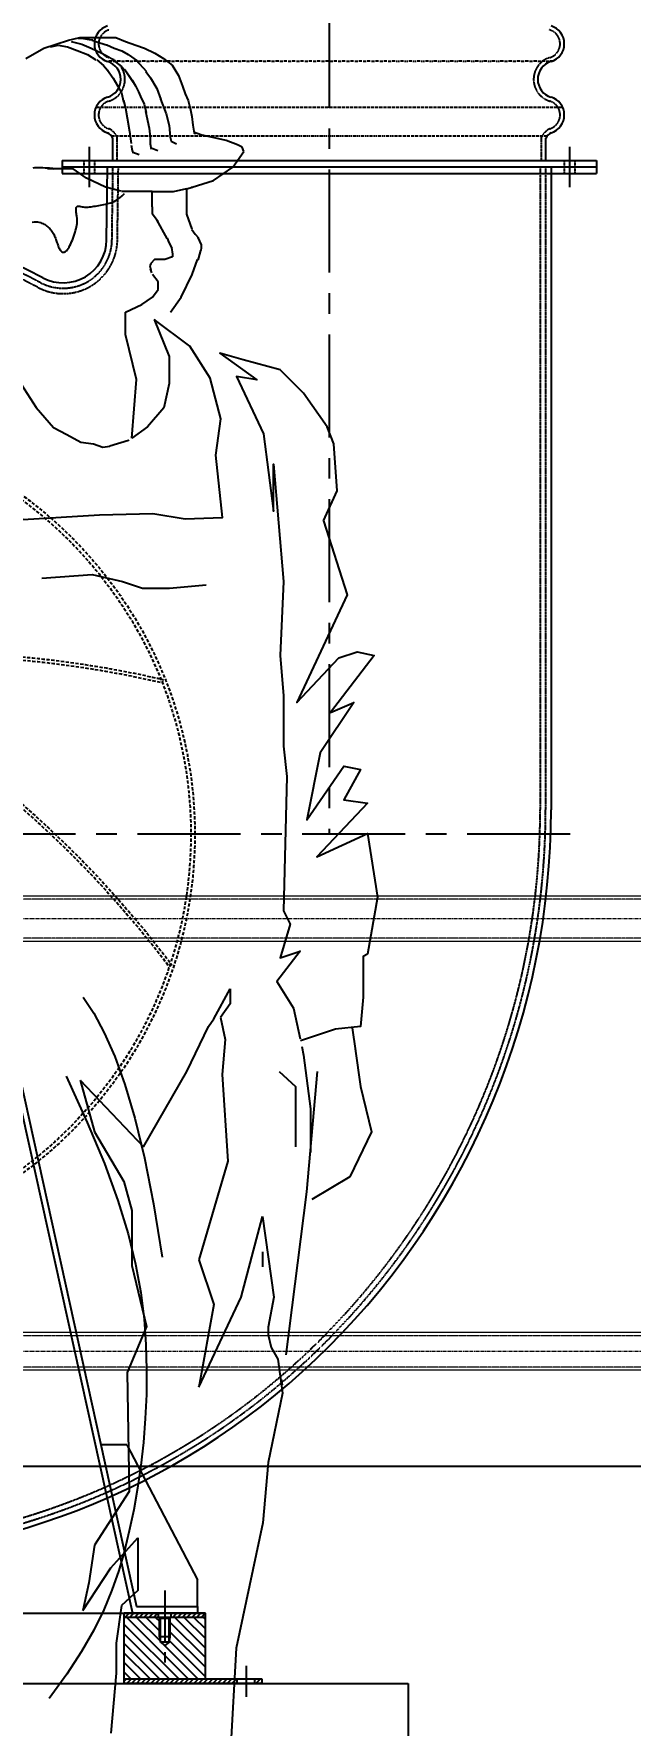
# Model space of a CAD drawing. Header units: millimetres. Extents: x -243837 to -5443, y 40 to 285140.
# Drawn here: x -106671 to -106120, y 116500 to 118063 of the extents above; entities that cross this region are included whole.
import ezdxf

# ---------------------------------------------------------------- set-up
doc = ezdxf.new("R2010")
doc.units = ezdxf.units.MM
for name, pattern in [('CENTER', [50.8, 31.75, -6.35, 6.35, -6.35]), ('DASHED', [0.75, 0.5, -0.25]), ('DIVIDE', [1.25, 0.5, -0.25, 0, -0.25, 0, -0.25]), ('HIDDEN2', [0.1875, 0.125, -0.0625])]:
    doc.linetypes.add(name, pattern=pattern)
for name, color, linetype in [('DAS', 3, 'DASHED'), ('M_CENTERLINE', 4, 'CENTER'), ('M_HATCH', 8, 'Continuous'), ('M_HID', 3, 'HIDDEN2'), ('M_SURROUND', 8, 'DIVIDE'), ('M_VIS', 2, 'Continuous'), ('MISC', 7, 'Continuous'), ('object', 4, 'Continuous')]:
    doc.layers.add(name, color=color, linetype=linetype)
for name, color, linetype, lineweight in [('DIM', 1, 'Continuous', 9), ('OD-44.45NB PIPE', 30, 'Continuous', 13), ('R-OBJECT', 2, 'Continuous', 20)]:
    doc.layers.add(name, color=color, linetype=linetype, lineweight=lineweight)
doc.styles.add('KA', font='romans.shx', dxfattribs={"width": 0.7})
doc.dimstyles.new('rakesh', dxfattribs={"dimscale": 160, "dimtxt": 2.5, "dimasz": 1, "dimexe": 0.8, "dimexo": 0.8, "dimgap": 1, "dimtad": 1, "dimdec": 0, "dimzin": 0, "dimdsep": 46, "dimtxsty": 'KA', "dimblk": 'OBLIQUE', "dimcen": 1.5, "dimclrd": 1, "dimclre": 1, "dimclrt": 2, "dimadec": 0, "dimazin": 0, "dimtfac": 1, "dimtdec": 0, "dimtmove": 0, "dimatfit": 2, "dimfxl": 0, "dimtolj": 1, "dimtzin": 0, "dimlwd": -1, "dimlwe": -1, "dimarcsym": 1})

# ---------------------------------------------------------------- blocks, each defined once
blk = doc.blocks.new('MAN1')
at = {"layer": 'MISC'}
for p, q in [((-83.1, 1793.4), (-66.4, 1803.1)), ((-66.4, 1803.1), (-43.6, 1810.4)), ((-60.3, 1804.3), (-53.3, 1805.6)), ((-53.3, 1805.6), (-44.5, 1804.3)), ((-44.5, 1804.3), (-35.7, 1800.7)), ((-43.6, 1810.4), (-33.1, 1812.8)), ((-41, 1809.2), (-31.3, 1806.8)), ((-35.7, 1800.7), (-26, 1797.1)), ((-33.1, 1812.8), (-18.2, 1812.8)), ((-31.3, 1806.8), (-22.5, 1803.1)), ((-22.5, 1803.1), (-12.9, 1798.3)), ((-21.7, 1810.4), (-14.6, 1808)), ((-18.2, 1812.8), (0.3, 1812.8)), ((-14.6, 1808), (-7.6, 1805.6)), ((0.3, 1812.8), (9.1, 1809.2)), ((9.1, 1809.2), (18.7, 1805.6)), ((18.7, 1805.6), (26.6, 1803.1)), ((26.6, 1803.1), (36.3, 1798.3)), ((-26, 1797.1), (-18.2, 1792.2)), ((-12.9, 1798.3), (-5.9, 1794.6)), ((-3.6, 1792.8), (0.4, 1789.8)), ((0.4, 1789.8), (5.3, 1786)), ((5.3, 1786), (8.1, 1783)), ((8.1, 1783), (9, 1782.2)), ((8.2, 1783.7), (16.1, 1771.6)), ((18.7, 1792.2), (28.4, 1781.3)), ((36.3, 1798.3), (44.2, 1793.4)), ((44.2, 1793.4), (52.1, 1787.3)), ((52.1, 1787.3), (58.2, 1777.6)), ((-7.6, 1782.5), (-2.4, 1775.2)), ((-2.4, 1775.2), (2, 1767.9)), ((2, 1767.9), (5.5, 1761.8)), ((9, 1782.2), (12.7, 1777.1)), ((12.7, 1777.1), (15.4, 1773.3)), ((15.4, 1773.3), (18.2, 1768.2)), ((18.2, 1768.2), (21, 1762.7)), ((58.2, 1777.6), (61.7, 1767.9)), ((61.7, 1767.9), (64.3, 1760.6)), ((5.5, 1761.8), (7.3, 1753.3)), ((21, 1762.7), (23.1, 1758.4)), ((23.1, 1758.4), (26.2, 1751.2)), ((41.5, 1755.8), (46.8, 1742.4)), ((64.3, 1760.6), (67, 1754.6)), ((67, 1754.6), (68.7, 1748.5)), ((26.2, 1751.2), (28.3, 1743.6)), ((27.5, 1744.8), (31, 1729.1)), ((46.8, 1742.4), (49.4, 1731.5)), ((31, 1729.1), (31.9, 1720.6)), ((31.9, 1720.6), (31.9, 1714.5)), ((49.4, 1731.5), (50.3, 1720.6)), ((50.3, 1720.6), (51.2, 1716.9)), ((78.8, 1722.9), (72.9, 1724.9)), ((102.3, 1717.6), (78.8, 1722.9)), ((14.3, 1713.3), (15.2, 1708.4)), ((15.2, 1708.4), (16.1, 1706)), ((31.9, 1714.5), (32.7, 1709.6)), ((51.2, 1716.9), (56.4, 1714.5)), ((112.6, 1713.5), (102.3, 1717.6)), ((108.2, 1693), (118.5, 1707.3)), ((117.1, 1711.4), (112.6, 1713.5)), ((118.5, 1707.3), (117.1, 1711.4)), ((-55, 1691.4), (-62.9, 1691.4)), ((-39.2, 1691.4), (-55, 1691.4)), ((-26.9, 1682.9), (-39.2, 1691.4)), ((90.4, 1680.7), (108.2, 1693)), ((-9.4, 1674.4), (-26.9, 1682.9)), ((4.7, 1670.8), (-9.4, 1674.4)), ((53.4, 1670.5), (65.7, 1673.3)), ((65.7, 1672.8), (90.4, 1680.7)), ((69.9, 1674.3), (71.2, 1674.6)), ((10.5, 1670.3), (5.5, 1670.3)), ((33.7, 1670.3), (10.5, 1670.3)), ((33.7, 1670.5), (53.4, 1670.5)), ((33.7, 1656.4), (33.7, 1670.3)), ((65.7, 1649.4), (65.7, 1672.8)), ((65.7, 1663.3), (65.7, 1663.3)), ((34.2, 1649.4), (34.2, 1656.4)), ((39.3, 1642.5), (34.2, 1649.4)), ((37.7, 1644.1), (47.3, 1627.1)), ((70.8, 1635.5), (65.7, 1649.4)), ((47.5, 1627.2), (49.3, 1623.3)), ((49.3, 1623.3), (51.8, 1618.1)), ((51.7, 1618.6), (52.6, 1612.5)), ((52.6, 1612.5), (52.6, 1610.1)), ((32.4, 1604), (31.5, 1601.6)), ((31.5, 1601.6), (32.4, 1597.9)), ((35.9, 1607.6), (32.4, 1604)), ((38.5, 1607.6), (35.9, 1607.6)), ((45.6, 1607.6), (38.5, 1607.6)), ((52.6, 1610.1), (45.6, 1607.6)), ((70.8, 1593.8), (75.8, 1607.7)), ((39.3, 1586.8), (34.2, 1593.8)), ((34.2, 1572.9), (39.3, 1579.9)), ((39.3, 1579.9), (39.3, 1586.8)), ((60.7, 1572.9), (70.8, 1593.8)), ((9.1, 1559), (24.2, 1566)), ((24.2, 1566), (34.2, 1572.9)), ((50.7, 1559), (60.7, 1572.9)), ((9.1, 1552.1), (9.1, 1559)), ((9.1, 1538.2), (9.1, 1552.1)), ((19.2, 1496.5), (9.1, 1538.2)), ((14.8, 1442.4), (19.2, 1496.5)), ((90.9, 905.5), (105.9, 933.3)), ((105.9, 933.3), (105.9, 919.4)), ((105.9, 919.4), (96.9, 906.9)), ((65.7, 856.8), (85.8, 898.5)), ((85.8, 898.5), (90.9, 905.5)), ((96.9, 906.9), (101.1, 886.3)), ((222.2, 875.8), (219, 897.3)), ((101.1, 886.3), (98.4, 854.2)), ((221.5, 877.7), (226.5, 842.9)), ((-32.7, 848.8), (-19.7, 801.2)), ((-32.7, 848.8), (25.8, 787.2)), ((25.8, 787.2), (65.7, 856.8)), ((98.4, 854.2), (103.8, 773.8)), ((151.1, 856.8), (166.2, 842.9)), ((186.3, 856.8), (176.3, 745.6)), ((166.2, 842.9), (166.2, 815.1)), ((226.5, 842.9), (236.6, 801.2)), ((166.2, 815.1), (166.2, 787.3)), ((-19.7, 801.2), (7.5, 755)), ((236.6, 801.2), (216.5, 759.5)), ((103.8, 773.8), (77, 682.7)), ((7.5, 755), (15.1, 728.3)), ((216.5, 759.5), (181.3, 738.6)), ((176.3, 745.6), (157.3, 595)), ((15.1, 728.3), (15.1, 677.4)), ((116, 648.2), (135.9, 722.9)), ((135.9, 722.9), (146.1, 648.2)), ((136.1, 676.1), (136.1, 690)), ((136.1, 690), (136.1, 690)), ((15.1, 677.4), (28.5, 621.1)), ((77, 682.7), (90.9, 641.3)), ((77, 564.9), (116, 648.2)), ((90.9, 641.3), (77, 564.9)), ((146.1, 648.2), (141.1, 620.4)), ((28.5, 621.1), (10.5, 578.7)), ((141.1, 620.4), (141.1, 613.5)), ((141.1, 613.5), (143.9, 601.8)), ((143.9, 601.8), (150, 591)), ((10.5, 578.7), (12.4, 468.4)), ((150, 591), (154.3, 559.5)), ((152.9, 572.4), (153.8, 567.1)), ((154.3, 559.5), (141.1, 495.3)), ((141.1, 495.3), (136.1, 439.7)), ((12.4, 468.4), (-19.7, 418.8)), ((136.1, 439.7), (111.5, 323.7)), ((-4.6, 398), (20.5, 425.8)), ((20.5, 425.8), (20.5, 377.1)), ((-19.7, 418.8), (-24.7, 384.1)), ((-30.4, 358.5), (-4.6, 398)), ((-24.7, 384.1), (-30.4, 358.5)), ((20.5, 377.1), (5.5, 363.2)), ((5.5, 363.2), (0.4, 328.4)), ((0.4, 328.4), (0.4, 300.6)), ((111.5, 323.7), (106.2, 229.9)), ((0.4, 300.6), (-4.6, 245))]:
    blk.add_line(p, q, dxfattribs=at)
for points in [[(-35.1, 1812.3), (-29.6, 1811.8), (-24.4, 1811), (-21, 1810.6)], [(-8.2, 1805.9), (-1.4, 1802.9), (5.6, 1800.4), (11.5, 1797), (20, 1791.1)], [(-17.3, 1792.3), (-11.2, 1786.8), (-7.5, 1782.6), (-6.9, 1781.3)], [(28, 1781.3), (32.3, 1775.4), (38.1, 1765.6), (41.8, 1755.5)], [(7.2, 1754.6), (9, 1747.4), (10.5, 1738.5), (12.7, 1725.8), (14.2, 1714.8)], [(68.8, 1747.4), (70.3, 1739.8), (71.5, 1731.7), (72.5, 1724.5), (73.7, 1724.1)], [(15.8, 1706.7), (21.6, 1704.6)], [(32.9, 1710.9), (39, 1708.4)], [(-76.2, 1692.4), (-74.6, 1692.5), (-72.9, 1692.5), (-71.2, 1692.5), (-69.3, 1692.5), (-67.3, 1692.5), (-65.3, 1692.4), (-63.3, 1692.3), (-61.4, 1692.2), (-59.8, 1692), (-58.4, 1691.9), (-57.4, 1691.6), (-57, 1691.4)], [(-77.1, 1642.2), (-75.3, 1642.4), (-73.7, 1642.4), (-72.2, 1642.3), (-70.9, 1642.1), (-69.6, 1641.7), (-68.5, 1641.3), (-67.3, 1640.9), (-66.3, 1640.3), (-65.3, 1639.8), (-64.4, 1639.1), (-63.5, 1638.5), (-62.6, 1637.8), (-61.8, 1637), (-61, 1636.2), (-60.3, 1635.4), (-59.6, 1634.6), (-58.9, 1633.7), (-58.3, 1632.8), (-57.8, 1631.9), (-57.3, 1631), (-56.8, 1630), (-56.4, 1629.1), (-56, 1628.1), (-55.6, 1627.2), (-55.3, 1626.2), (-54.9, 1625.2), (-54.6, 1624.2), (-54.3, 1623.2), (-53.9, 1622.1), (-53.5, 1621.1), (-53.2, 1620.1), (-52.8, 1619.1), (-52.3, 1618.2), (-51.9, 1617.3), (-51.4, 1616.6), (-50.9, 1615.9), (-50.3, 1615.3), (-49.7, 1614.8), (-49.1, 1614.5), (-48.4, 1614.4), (-47.7, 1614.4), (-47, 1614.6), (-46.3, 1615.1), (-45.5, 1615.7), (-44.7, 1616.6), (-43.9, 1617.8), (-43.1, 1619.1), (-42.3, 1620.5), (-41.5, 1622.1), (-40.7, 1623.8), (-40, 1625.5), (-39.3, 1627.3), (-38.6, 1629.1), (-38, 1631), (-37.4, 1632.7), (-37, 1634.5), (-36.5, 1636.2), (-36.2, 1637.8), (-35.9, 1639.4), (-35.7, 1640.9), (-35.6, 1642.2), (-35.6, 1643.5), (-35.6, 1644.7), (-35.7, 1645.8), (-35.8, 1646.9), (-36, 1648), (-36.1, 1649), (-36.3, 1650), (-36.4, 1651), (-36.5, 1652), (-36.6, 1653), (-36.6, 1653.9), (-36.5, 1654.8), (-36.4, 1655.5), (-36.1, 1656.1), (-35.7, 1656.5), (-35.2, 1656.8), (-34.6, 1656.9), (-33.9, 1656.9), (-33, 1656.8), (-32.1, 1656.6), (-31.1, 1656.4), (-30, 1656.2), (-28.9, 1656.1), (-27.8, 1656.1), (-26.6, 1656.1), (-25.4, 1656.1), (-24.1, 1656.2), (-22.8, 1656.4), (-21.5, 1656.6), (-20.1, 1656.8), (-18.6, 1657), (-17.1, 1657.3), (-15.6, 1657.5), (-14.1, 1657.8), (-12.5, 1658.1), (-10.9, 1658.5), (-9.3, 1658.8), (-7.7, 1659.2), (-6.1, 1659.6), (-4.5, 1660.1), (-3, 1660.7), (-1.4, 1661.3), (0.3, 1662.2), (2.1, 1663.3), (3.9, 1664.7), (6, 1666.5), (8.2, 1668.6)], [(70.5, 1635.3), (73.5, 1631.1), (76.5, 1627.6)], [(76, 1627.9), (79.1, 1621.2), (79.1, 1618.4), (78.6, 1616)], [(78.3, 1616), (76.5, 1609), (76, 1606.9)], [(32, 1598.8), (33.1, 1595.3)], [(-163.5, 1519.4), (-155.8, 1506.6), (-133.6, 1477.5), (-118.2, 1437.8), (-108.2, 1402.7), (-98.5, 1376.6), (-85.7, 1367.2), (-14.8, 1371.5), (34.5, 1372.6), (64.3, 1367.8), (98.9, 1368.9), (92.6, 1426.6), (97.1, 1460.4), (87.4, 1497.9), (68.5, 1527.3), (35.6, 1552.1)], [(35.6, 1552.1), (49.5, 1518), (49.5, 1493), (44.5, 1470.4), (29.5, 1452.8), (14.8, 1442.4)], [(192.3, 1365.9), (204.8, 1393.8), (201.6, 1437.3), (195.4, 1452.8), (173.7, 1483.9), (152.1, 1505.5), (117.9, 1514.8), (96.2, 1521), (130.4, 1496.2), (111.7, 1499.3), (136.6, 1446.5), (145.9, 1375), (145.9, 1418.5), (155.2, 1309.8), (152.1, 1241.5), (155.2, 1204.2), (155.2, 1157.6), (158.3, 1129.7), (155.2, 1005.5), (161.4, 993), (152.1, 962), (170.7, 968.2), (149, 940.2), (164.5, 915.4), (170.6, 886.9)], [(-90, 1496.5), (-73.6, 1470.6), (-57.6, 1452.4), (-45.3, 1445.8), (-32.2, 1438.6), (-20.6, 1437.1), (-11.8, 1434.2), (-5.3, 1434.9)], [(12.2, 1440.5), (12, 1440.3), (-5.3, 1434.9)], [(192.3, 1365.9), (214.1, 1297.5), (167.5, 1198.1), (206.4, 1239.2), (223.4, 1244.7), (238.9, 1241.6), (198.5, 1188.8), (220.3, 1198.1), (189.2, 1151.5), (176.8, 1089.4), (211, 1139.1), (226.5, 1136), (211, 1108), (232.7, 1104.9), (186.1, 1055.2), (232.7, 1077), (242, 1018), (232.7, 965.2), (228.7, 963.2), (228.7, 925.6), (226.5, 898.5), (226.5, 898.5), (203.2, 896.1), (170.9, 885.3)], [(-68.3, 1313.1), (-21.7, 1316.2), (6.2, 1310), (24.8, 1303.8), (49.7, 1303.8), (83.8, 1306.9)], [(-30.1, 925.7), (-20.3, 910.7), (-10.5, 892.6), (-0.9, 870.7), (8.5, 844.7), (17.7, 813.6), (26.6, 777.1), (35.1, 734.5), (43.1, 685.1)], [(172.1, 880.1), (173.8, 871.9), (180, 822.2), (180, 781.8)], [(-45.7, 852.5), (-26.2, 809.8), (-10.4, 771.7), (2, 737.6), (11.5, 706.7), (18.4, 678.6), (23.2, 652.6), (26.2, 628), (27.9, 604.4), (28.6, 581.2), (28.4, 558.3), (27.4, 535.9), (25.7, 513.9), (23.3, 492.5), (20.2, 471.7), (16.7, 451.6), (12.6, 432.2), (8.1, 413.6), (2.9, 395.4), (-3.4, 377.4), (-11, 359.2), (-20.3, 340.4), (-31.6, 320.6), (-45.2, 299.6), (-61.4, 277)]]:
    blk.add_lwpolyline(points, dxfattribs=at)
blk = doc.blocks.new('sdsdfsdfsdf')
at = {"color": 6, "linetype": 'HIDDEN2', "lineweight": 5, "ltscale": 0.01}
for p, q in [((2790.3, 843, -0.5), (121, 843, -0.1)), ((2790.3, 807, -0.5), (121, 807, -0.1)), ((2790.3, 439.5, -0.5), (406, 439.5, -0.1)), ((2790.3, 410.5, -0.5), (406, 410.5, -0.1))]:
    blk.add_line(p, q, dxfattribs=at)
at = {"color": 1, "linetype": 'CENTER', "lineweight": 13, "ltscale": 0.1}
for p, q in [((2790.3, 825, -0.5), (121, 825, -0.1)), ((2790.3, 425, -0.5), (395.9, 425, -0.1))]:
    blk.add_line(p, q, dxfattribs=at)
at = {"layer": 'OD-44.45NB PIPE', "lineweight": 13}
for p, q in [((2790.3, 846, -0.5), (121, 846, -0.1)), ((2790.3, 804, -0.5), (121, 804, -0.1)), ((2790.3, 442.5, -0.5), (406, 442.5, -0.1)), ((2790.3, 407.5, -0.5), (406, 407.5, -0.1))]:
    blk.add_line(p, q, dxfattribs=at)
blk = doc.blocks.new('_Oblique')
at = {"color": 0, "linetype": 'ByBlock', "lineweight": -2}
blk.add_line((-0.5, -0.5), (0.5, 0.5), dxfattribs=at)
blk = doc.blocks.new('*D267')
at = {"layer": 'DEFPOINTS', "color": 0, "ltscale": 10, "transparency": 16777216}
for p in [(-99129.9, 285140), (-118071.6, 111168.1)]:
    blk.add_point(p, dxfattribs=at)
at = {"layer": 'R-OBJECT', "color": 1, "ltscale": 10, "transparency": 16777216}
blk.add_line((-117727.6, 114327.7), (-118071.6, 111168.1), dxfattribs=at)
at = {"layer": 'R-OBJECT', "color": 1, "ltscale": 10, "transparency": 16777216, "xscale": 160, "yscale": 160, "zscale": 160, "rotation": 263.7862272517605}
blk.add_blockref('_Oblique', (-118071.6, 111168.1), dxfattribs=at)
at = {"layer": 'R-OBJECT', "color": 2, "ltscale": 10, "transparency": 16777216, "insert": (-118199.5, 113319.5), "char_height": 400, "attachment_point": 5, "rotation": 83.7862, "style": 'KA'}
blk.add_mtext('\\A1;R175000', dxfattribs=at)
blk = doc.blocks.new('vbf1')
at = {"layer": 'M_HATCH'}
h = blk.add_hatch(dxfattribs=at)
h.set_pattern_fill('ANSI31', color=8, scale=25, style=0)
h.set_pattern_definition([(45, (8466759.555, 3526789.2618), (-2.20970869, 2.20970869), [])])
h.paths.add_polyline_path([(8369322.8, 3695981.6), (8369322.8, 3695985.6), (8369354.4, 3695985.6), (8369354.4, 3695981.6)])
h.paths.add_polyline_path([(8369311, 3695985.6), (8369311, 3695981.6), (8369279.4, 3695981.6), (8369279.4, 3695985.6)])
h = blk.add_hatch(dxfattribs=at)
h.set_pattern_fill('ANSI31', color=8, scale=50, angle=90, style=0)
h.set_pattern_definition([(135, (8466759.555, 3526796.262), (-4.41941738, -4.41941738), [])])
h.paths.add_polyline_path([(8369354.4, 3695981.6), (8369354.4, 3695924.6), (8369316.9, 3695924.6), (8369316.9, 3695955.7), (8369320.9, 3695958.6), (8369321.9, 3695963.6), (8369321.9, 3695981.6)])
h.paths.add_polyline_path([(8369279.4, 3695981.6), (8369311.9, 3695981.6), (8369311.9, 3695963.6), (8369312.9, 3695958.6), (8369316.9, 3695955.7), (8369316.9, 3695924.6), (8369279.4, 3695924.6)])
h = blk.add_hatch(dxfattribs=at)
h.set_pattern_fill('ANSI31', color=8, scale=25, style=0)
h.set_pattern_definition([(45, (8466486.0803, 3526890.4977), (-2.20970869, 2.20970869), [])])
h.paths.add_polyline_path([(8369406.9, 3695920.6), (8369400.2, 3695920.6), (8369400.2, 3695924.6), (8369406.9, 3695924.6)])
h.paths.add_polyline_path([(8369316.9, 3695920.6), (8369316.9, 3695924.6), (8369383.7, 3695924.6), (8369383.7, 3695920.6)])
h.paths.add_polyline_path([(8369316.9, 3695924.6), (8369316.9, 3695920.6), (8369279.4, 3695920.6), (8369279.4, 3695924.6)])
blk.add_line((8369346.9, 3695991.6, -6880.9), (8369346.9, 3695985.6, -6880.9))
at = {"color": 7}
for p, q in [((8368371.9, 3695920.6, -6880.9), (8369541.9, 3695920.6, -6880.9)), ((8369541.9, 3695920.6, -6880.9), (8369541.9, 3695620.6, -6880.9))]:
    blk.add_line(p, q, dxfattribs=at)
at = {"layer": 'DAS', "color": 8}
for p, q in [((8369315.1, 3696848.7, -6880.9), (8369314.4, 3696845.8, -6880.9)), ((8369323.3, 3696585, -6880.9), (8369320.9, 3696583.2, -6880.9))]:
    blk.add_line(p, q, dxfattribs=at)
at = {"layer": 'DAS', "color": 8, "ltscale": 6, "extrusion": (0, 0, -1)}
for centre, major_axis, start_param, end_param in [((8368956.9, 3696705.6, -6880.9), (-0.1, 387.7), -1.570658, 4.712527), ((8368956.9, 3696705.6, -6880.9), (-0.7, 384), -1.568988, 4.714197), ((8369097.2, 3695910.1, -6880.9), (-1.2, 963.6), -0.094345, 0.22935), ((8369097.2, 3695910.1, -6880.9), (2.2, 960.6), -0.097842, 0.225854), ((8368553, 3696006, -6880.9), (10.8, 963.5), 0.591329, 0.915024), ((8368553, 3696006, -6880.9), (5.7, 960.6), 0.596596, 0.920291)]:
    blk.add_ellipse(centre, major_axis=major_axis, ratio=1, start_param=start_param, end_param=end_param, dxfattribs=at)
at = {"layer": 'M_CENTERLINE', "color": 1, "linetype": 'CENTER', "ltscale": 3}
for p, q in [((8369468.9, 3697472.6, -6880.9), (8369468.9, 3696705.6, -6880.9)), ((8369691.6, 3696705.6, -6880.9), (8368292.8, 3696705.6, -6880.9))]:
    blk.add_line(p, q, dxfattribs=at)
at = {"layer": 'M_CENTERLINE', "linetype": 'CENTER', "ltscale": 3.5}
for p, q in [((8369246.9, 3697341.2, -6880.9), (8369246.9, 3697304, -6880.9)), ((8369691, 3697341.2, -6880.9), (8369691, 3697304, -6880.9))]:
    blk.add_line(p, q, dxfattribs=at)
at = {"layer": 'M_CENTERLINE', "color": 8, "linetype": 'CENTER', "ltscale": 1.5}
for p, q in [((8369316.9, 3696006.5, -6880.9), (8369316.9, 3695932, -6880.9)), ((8369391.9, 3695936.7, -6880.9), (8369391.9, 3695908.2, -6880.9))]:
    blk.add_line(p, q, dxfattribs=at)
at = {"layer": 'M_HID'}
for p, q in [((8369272.7, 3697328.6, -6880.9), (8369272.7, 3697350.1, -6880.9)), ((8369665.1, 3697328.6, -6880.9), (8369665.1, 3697350.1, -6880.9)), ((8369241.9, 3697328.6, -6880.9), (8369241.9, 3697316.6, -6880.9)), ((8369251.9, 3697328.6, -6880.9), (8369251.9, 3697316.6, -6880.9)), ((8369268, 3697255, -6880.9), (8369268.9, 3697322.6, -6880.9)), ((8369268.9, 3697322.6, -6880.9), (8369668.9, 3697322.6, -6880.9)), ((8369273, 3697254.9, -6880.9), (8369273.9, 3697322.6, -6880.9)), ((8369663.9, 3697322.6, -6880.9), (8369663.9, 3696728.2, -6880.9)), ((8369668.9, 3697322.6, -6880.9), (8369668.9, 3696728.2, -6880.9)), ((8369686, 3697328.6, -6880.9), (8369686, 3697316.6, -6880.9)), ((8369696, 3697328.6, -6880.9), (8369696, 3697316.6, -6880.9))]:
    blk.add_line(p, q, dxfattribs=at)
for centre, radius, start, end in [((8369268.9, 3697436.5, -6880.9), 13.3, 105.1214, 253.3672), ((8369669, 3697436.5, -6880.9), 13.3, 286.6328, 74.8786), ((8369259, 3697403.6, -6880.9), 21, 286.6328, 73.3672), ((8369678.8, 3697403.6, -6880.9), 21, 106.6328, 253.3672), ((8369268.9, 3697370.7, -6880.9), 13.3, 106.6328, 254.8786), ((8369669, 3697370.7, -6880.9), 13.3, 285.1214, 73.3672), ((8369258.3, 3697343.8, -6880.9), 15.8, 23.2605, 63.0888), ((8369679.6, 3697343.8, -6880.9), 15.8, 116.9112, 156.7395), ((8368927.9, 3696696.6, -6880.9), 586.9, 62.1781, 162.7915), ((8368927.9, 3696696.6, -6880.9), 581.9, 62.1781, 162.7915), ((8369222.9, 3697255.6, -6880.9), 50.1, 242.1781, 359.2566), ((8369222.9, 3697255.6, -6880.9), 45.1, 242.1781, 359.2566), ((8368971.9, 3696728.2, -6880.9), 692, 315, 0), ((8368971.9, 3696728.2, -6880.9), 697, 315, 0), ((8368994.5, 3696705.6, -6880.9), 665, 225, 315), ((8368994.5, 3696705.6, -6880.9), 660, 225, 315)]:
    blk.add_arc(centre, radius, start, end, dxfattribs=at)
at = {"layer": 'M_SURROUND', "ltscale": 6}
for p, q in [((8369676.2, 3697420.5, -6880.9), (8369262.7, 3697420.5, -6880.9)), ((8369253.3, 3697378, -6880.9), (8369684.5, 3697378, -6880.9)), ((8369267.3, 3697351.5, -6880.9), (8369670.5, 3697351.5, -6880.9))]:
    blk.add_line(p, q, dxfattribs=at)
at = {"layer": 'M_VIS'}
for p, q in [((8369268.9, 3697328.6, -6880.9), (8369268.9, 3697349.2, -6880.9)), ((8369669, 3697328.6, -6880.9), (8369669, 3697349.2, -6880.9)), ((8369221.9, 3697328.6, -6880.9), (8369716, 3697328.6, -6880.9)), ((8369221.9, 3697328.6, -6880.9), (8369221.9, 3697316.6, -6880.9)), ((8369221.9, 3697322.6, -6880.9), (8369716, 3697322.6, -6880.9)), ((8369221.9, 3697322.6, -6880.9), (8369716, 3697322.6, -6880.9)), ((8369221.9, 3697316.6, -6880.9), (8369716, 3697316.6, -6880.9)), ((8369221.9, 3697316.6, -6880.9), (8369716, 3697316.6, -6880.9)), ((8369228.9, 3697322.6, -6880.9), (8369678.9, 3697322.6, -6880.9)), ((8369263, 3697255, -6880.9), (8369263.9, 3697322.6, -6880.9)), ((8369673.9, 3697322.6, -6880.9), (8369673.9, 3696728.2, -6880.9)), ((8369716, 3697328.6, -6880.9), (8369716, 3697316.6, -6880.9)), ((8369170.7, 3696535.6, -6880.9), (8369290.7, 3695991.6, -6880.9)), ((8369166.9, 3696529.6, -6880.9), (8369286.9, 3695985.6, -6880.9)), ((8369281.8, 3696141.2, -6880.9), (8369257.7, 3696141.2, -6880.9)), ((8369281.8, 3696141.2, -6880.9), (8369346.9, 3696016.3, -6880.9)), ((8369346.9, 3695991.6, -6880.9), (8369346.9, 3696016.3, -6880.9)), ((8368559.4, 3695985.6, -6880.9), (8369354.4, 3695985.6, -6880.9)), ((8369290.7, 3695991.6, -6880.9), (8369346.9, 3695991.6, -6880.9))]:
    blk.add_line(p, q, dxfattribs=at)
at = {"layer": 'M_VIS', "color": 8}
for p, q in [((8369279.4, 3695920.6, -6880.9), (8369279.4, 3695985.6, -6880.9)), ((8369354.4, 3695985.6, -6880.9), (8369279.4, 3695985.6, -6880.9)), ((8369311, 3695981.6, -6880.9), (8369311, 3695985.6, -6880.9)), ((8369322.8, 3695981.6, -6880.9), (8369322.8, 3695985.6, -6880.9)), ((8369354.4, 3695924.6, -6880.9), (8369354.4, 3695985.6, -6880.9)), ((8369354.4, 3695981.6, -6880.9), (8369279.4, 3695981.6, -6880.9)), ((8369311.9, 3695963.6, -6880.9), (8369311.9, 3695981.6, -6880.9)), ((8369312.9, 3695980.5, -6880.9), (8369311.9, 3695981.6, -6880.9)), ((8369312.9, 3695958.6, -6880.9), (8369312.9, 3695980.5, -6880.9)), ((8369320.9, 3695980.5, -6880.9), (8369312.9, 3695980.5, -6880.9)), ((8369320.9, 3695980.5, -6880.9), (8369321.9, 3695981.6, -6880.9)), ((8369320.9, 3695958.6, -6880.9), (8369320.9, 3695980.5, -6880.9)), ((8369321.9, 3695963.6, -6880.9), (8369321.9, 3695981.6, -6880.9)), ((8369321.9, 3695963.6, -6880.9), (8369311.9, 3695963.6, -6880.9)), ((8369311.9, 3695963.6, -6880.9), (8369312.9, 3695958.6, -6880.9)), ((8369320.9, 3695958.6, -6880.9), (8369312.9, 3695958.6, -6880.9)), ((8369312.9, 3695958.6, -6880.9), (8369316.9, 3695955.7, -6880.9)), ((8369320.9, 3695958.6, -6880.9), (8369316.9, 3695955.7, -6880.9)), ((8369320.9, 3695958.6, -6880.9), (8369321.9, 3695963.6, -6880.9)), ((8369406.9, 3695924.6, -6880.9), (8369279.4, 3695924.6, -6880.9)), ((8369383.7, 3695920.6, -6880.9), (8369383.7, 3695924.6, -6880.9)), ((8369400.2, 3695920.6, -6880.9), (8369400.2, 3695924.6, -6880.9)), ((8369406.9, 3695920.6, -6880.9), (8369406.9, 3695924.6, -6880.9)), ((8369406.9, 3695920.6, -6880.9), (8369279.4, 3695920.6, -6880.9))]:
    blk.add_line(p, q, dxfattribs=at)
at = {"layer": 'M_VIS'}
for centre, radius, start, end in [((8369268.9, 3697436.5, -6880.9), 17.2, 106.6328, 253.3672), ((8369669, 3697436.5, -6880.9), 17.2, 286.6328, 73.3672), ((8369259, 3697403.6, -6880.9), 17.2, 286.6328, 73.3672), ((8369678.8, 3697403.6, -6880.9), 17.2, 106.6328, 253.3672), ((8369268.9, 3697370.7, -6880.9), 17.2, 106.6328, 253.3672), ((8369669, 3697370.7, -6880.9), 17.2, 286.6328, 73.3672), ((8369258.3, 3697343.8, -6880.9), 11.9, 26.8447, 61.4186), ((8369679.6, 3697343.8, -6880.9), 11.9, 118.5814, 153.1553), ((8368927.9, 3696696.6, -6880.9), 591.9, 62.1781, 162.7915), ((8369222.9, 3697255.6, -6880.9), 40.1, 242.1781, 359.2566), ((8368971.9, 3696728.2, -6880.9), 702, 315, 0), ((8368994.5, 3696705.6, -6880.9), 670, 225, 315)]:
    blk.add_arc(centre, radius, start, end, dxfattribs=at)
blk = doc.blocks.new('*D397')
at = {"layer": 'DEFPOINTS', "color": 0, "ltscale": 10, "transparency": 16777216}
for p in [(-99129.9, 285140), (-130317, 112941.4)]:
    blk.add_point(p, dxfattribs=at)
at = {"layer": 'R-OBJECT', "color": 1, "ltscale": 10, "transparency": 16777216}
blk.add_line((-129734.3, 116158.5), (-130317, 112941.4), dxfattribs=at)
at = {"layer": 'R-OBJECT', "color": 1, "ltscale": 10, "transparency": 16777216, "xscale": 160, "yscale": 160, "zscale": 160, "rotation": 259.7343612702829}
blk.add_blockref('_Oblique', (-130317, 112941.4), dxfattribs=at)
at = {"layer": 'R-OBJECT', "color": 2, "ltscale": 10, "transparency": 16777216, "insert": (-130276.3, 115186.1), "char_height": 400, "attachment_point": 5, "rotation": 79.7344, "style": 'KA'}
blk.add_mtext('\\A1;R175000', dxfattribs=at)

msp = doc.modelspace()

# ---------------------------------------------------------------- linework, layer by layer
at = {"layer": 'object', "color": 6}
msp.add_line((-111810.16, 116739.15), (-105210.16, 116739.15), dxfattribs=at)

# ---------------------------------------------------------------- block references
for name, p in [('vbf1', (-8475867.09, -3579382.42, 6880.94)), ('sdsdfsdfsdf', (-108410.17, 116420.15, -0.28))]:
    msp.add_blockref(name, p)
at = {"layer": 'DIM'}
msp.add_blockref('MAN1', (-106595.7, 116247.06), dxfattribs=at)

# ---------------------------------------------------------------- dimensions: what is measured, and where the dimension line sits
at = {"layer": 'R-OBJECT', "ltscale": 10}
for mpoint, picture, middle in [((-130316.98, 112941.4), '*D397', (-129922.05, 115121.99)), ((-118071.56, 111168.15), '*D267', (-117841.57, 113280.56))]:
    dim = msp.add_radius_dim(center=(-99129.86, 285140.02), mpoint=mpoint, dimstyle='rakesh', override={"dimexe": 1.2, "dimatfit": 3, "dimfxl": 0.18}, dxfattribs=at)
    dim.commit()
    dim.dimension.update_dxf_attribs({"geometry": picture, "text_midpoint": middle, "dimtype": 164})

doc.saveas('drawing.dxf')
